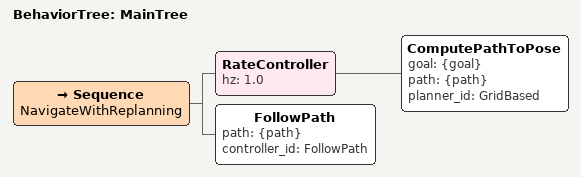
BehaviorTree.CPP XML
<root main_tree_to_execute="MainTree">
  <BehaviorTree ID="MainTree">
    <Sequence name="NavigateWithReplanning">
      <RateController hz="1.0">
        <ComputePathToPose goal="{goal}" path="{path}" planner_id="GridBased"/>
      </RateController>
      <FollowPath path="{path}" controller_id="FollowPath"/>
    </Sequence>
  </BehaviorTree>
</root>
